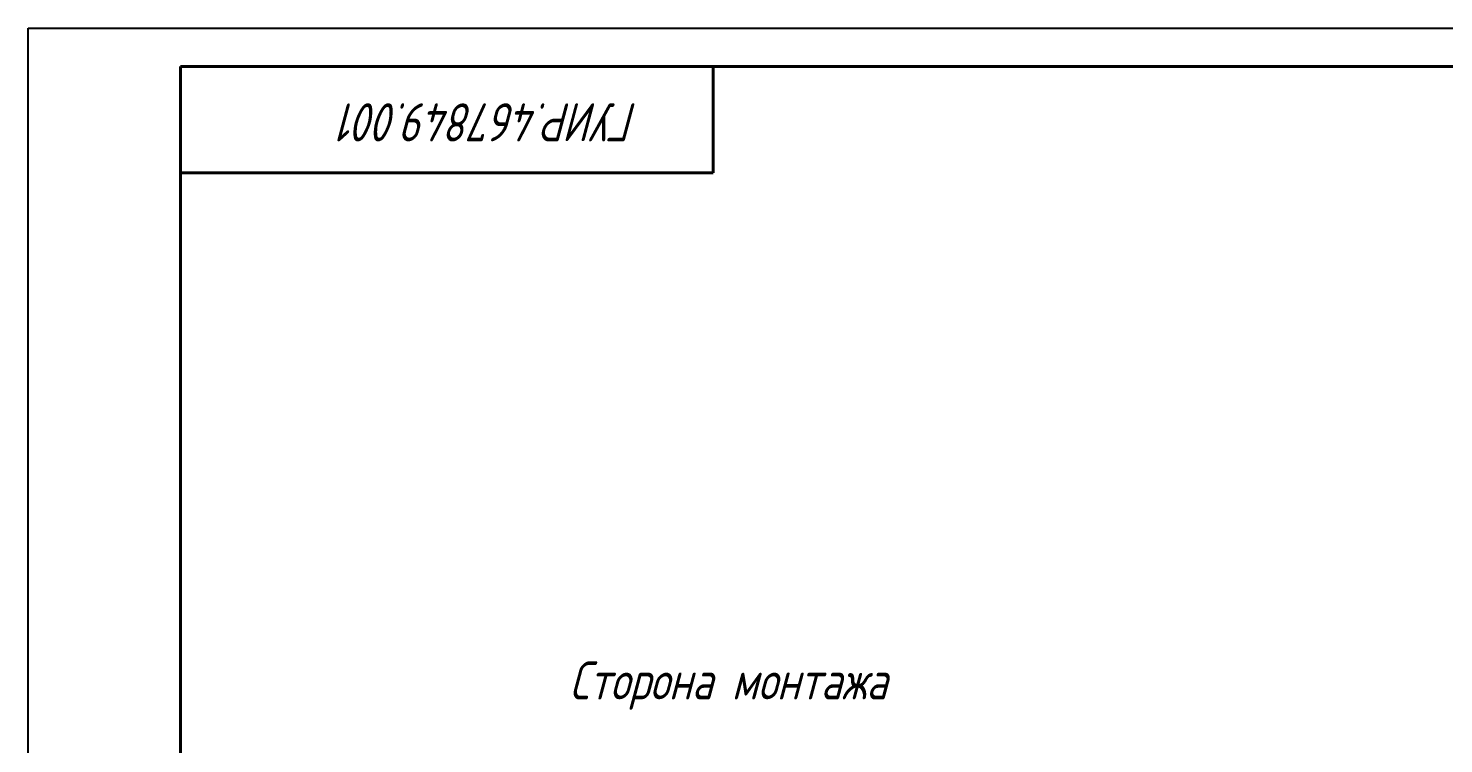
# Model space of a CAD drawing. Extents: x 1996 to 2593, y 74 to 494.
# Drawn here: x 1995.5 to 2181.5, y 399.6 to 493.6 of the extents above; entities that cross this region are included whole.
import ezdxf

# ---------------------------------------------------------------- set-up
doc = ezdxf.new("R2010")
doc.units = 0
doc.header["$MEASUREMENT"] = 0
doc.layers.get('0').update_dxf_attribs({"linetype": 'CONTINUOUS'})
doc.layers.add('KONTUR', color=7, linetype='CONTINUOUS')
doc.layers.add('Основная', color=7, linetype='CONTINUOUS', lineweight=40)
doc.layers.add('текст', color=7, linetype='CONTINUOUS', lineweight=30)
doc.styles.add('стиль1', font='romans.shx', dxfattribs={"width": 0.75, "oblique": 15, "height": 3.5})

msp = doc.modelspace()

# ---------------------------------------------------------------- linework, layer by layer
at = {"layer": 'KONTUR'}
for p, q in [((1995.538, 73.57), (1995.538, 493.57)), ((1995.538, 493.57), (2592.538, 493.57))]:
    msp.add_line(p, q, dxfattribs=at)
at = {"layer": 'Основная'}
for p, q in [((2015.538, 118.57), (2015.538, 488.57)), ((2587.538, 488.57), (2015.538, 488.57)), ((2085.538, 474.57), (2085.538, 488.57)), ((2085.538, 474.57), (2015.538, 474.57))]:
    msp.add_line(p, q, dxfattribs=at)

# ---------------------------------------------------------------- texts
at = {"insert": (2087.5, 407.228), "char_height": 5, "attachment_point": 5, "style": 'стиль1'}
msp.add_mtext_dynamic_manual_height_columns('Сторона монтажа', width=173.40927, gutter_width=17.5, heights=[0], dxfattribs=at)
at = {"layer": 'текст', "style": 'стиль1', "oblique": 15, "width": 0.75}
msp.add_text('ГУИР.467849.001', height=5, rotation=180, dxfattribs=at).set_placement((2075.675, 483.721))

doc.saveas('drawing.dxf')
